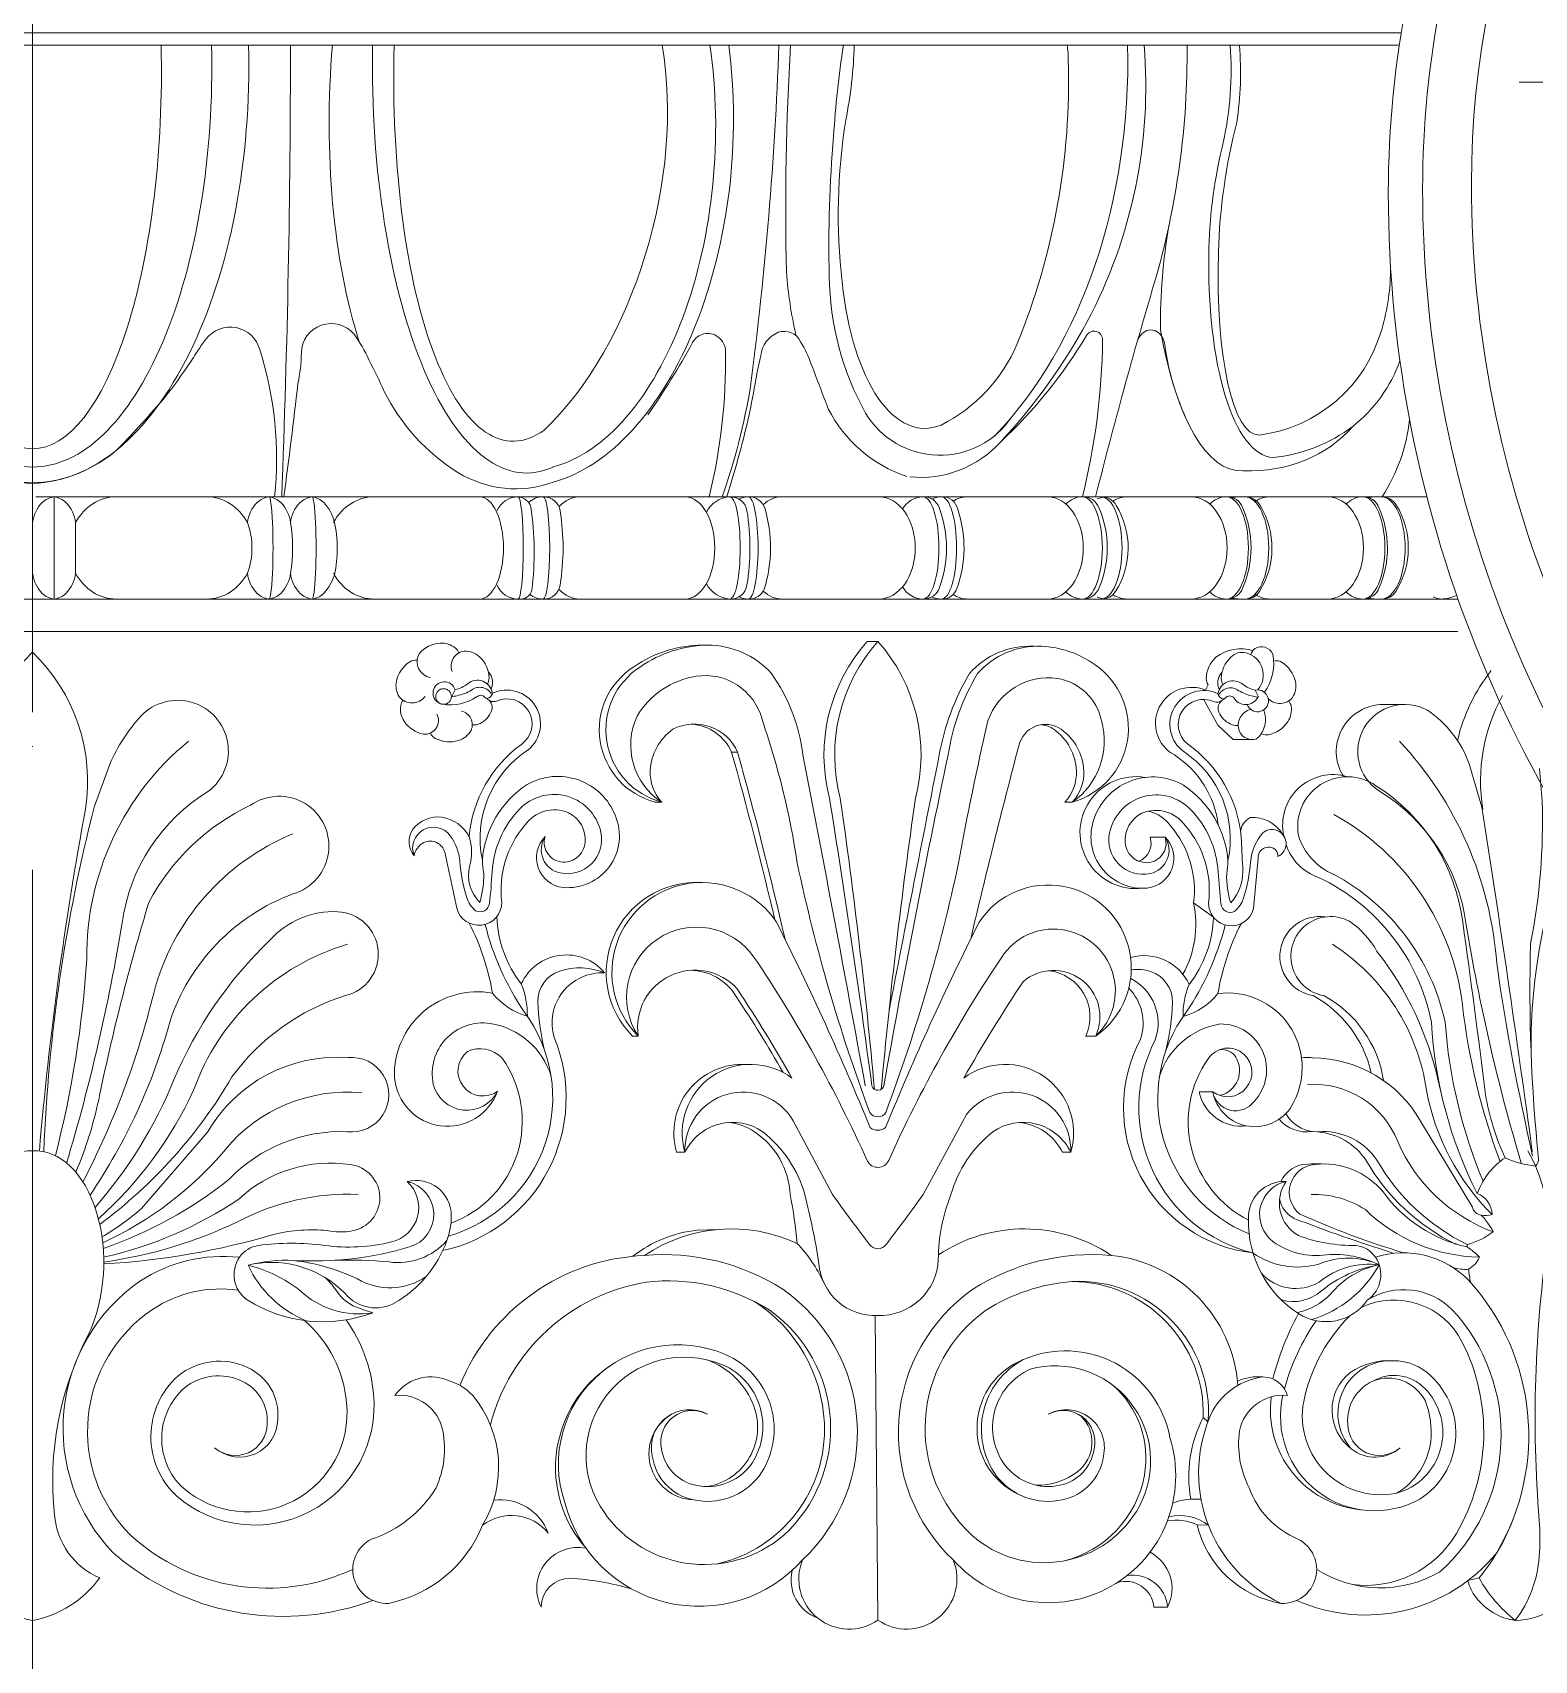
# Model space of a CAD drawing. Header units: millimetres. Extents: x 542654 to 551203, y 315718 to 321804.
# Drawn here: x 543267.3 to 543450.3, y 321031.8 to 321230.3 of the extents above; entities that cross this region are included whole.
import ezdxf

# ---------------------------------------------------------------- set-up
doc = ezdxf.new("R2010")
doc.units = ezdxf.units.MM
doc.linetypes.add('ACAD_ISO04W100', pattern=[30, 24, -3, 0, -3])
doc.layers.add('cad-block.com', color=250, linetype='Continuous')

msp = doc.modelspace()

# ---------------------------------------------------------------- linework, layer by layer
at = {"layer": 'cad-block.com', "color": 18, "lineweight": 15, "true_color": 0x000000}
for p, q in [((543100.7, 321228.71), (543267.27, 321228.71)), ((543433.84, 321228.71), (543267.27, 321228.71)), ((543436.43, 321097.57), (543442.75, 321087.1))]:
    msp.add_line(p, q, dxfattribs=at)
at = {"layer": 'cad-block.com', "color": 18, "linetype": 'ACAD_ISO04W100', "lineweight": 15, "ltscale": 5, "true_color": 0x000000}
for points in [[(543267.27, 320407.79), (543267.27, 321563.42)], [(543554, 321224.21), (543448.45, 321224.21)]]:
    msp.add_lwpolyline(points, dxfattribs=at)
at = {"layer": 'cad-block.com', "color": 18, "lineweight": 15, "true_color": 0x000000}
for points in [[(543546.74, 321440.01, -0.429574), (543756.5, 321237.71, -0.414214), (543581, 321062.21, -0.414214), (543432.5, 321210.71, -0.414214), (543554, 321332.21, -0.414214), (543655.25, 321230.96, -0.414214), (543567.5, 321143.21, -0.414214), (543493.25, 321217.46, -0.414214), (543554, 321278.21, -0.414214), (543604.63, 321227.58, -0.414214), (543560.75, 321183.71, -0.438402), (543523.63, 321224.21)], [(543555.82, 321432.77, -0.416147), (543749.53, 321237.24, -0.414214), (543580.07, 321067.79, -0.414214), (543436.68, 321211.17, -0.414214), (543554, 321328.49, -0.414214), (543651.76, 321230.73, -0.414214), (543567.04, 321146, -0.414214), (543495.34, 321217.69, -0.414214), (543554, 321276.35, -0.414214), (543602.88, 321227.47, -0.417631), (543560.51, 321185.29, -30.968964), (543560.51, 321185.29)], [(543554, 321422.2, -0.414214), (543739.62, 321236.58, -0.414214), (543578.75, 321075.72, -0.414214), (543442.63, 321211.84, -0.414214), (543554, 321323.2, -0.414214), (543646.81, 321230.4, -0.414214), (543566.37, 321149.96, -0.414214), (543498.32, 321218.02, -0.414214), (543554, 321273.71, -0.414214), (543600.4, 321227.3, -0.414214), (543560.19, 321187.09, -0.284609), (543529.72, 321205.96, -0.284609)], [(543297.63, 321173.67, 0.009714), (543298.7, 321228.71, -30.22856)], [(543351.31, 321173.67, 0.045147), (543354.77, 321187.17, 0.023792), (543358.23, 321228.71, 1.721189)], [(543359.65, 321228.71, 0.020873), (543359.15, 321201.04, 0.035915), (543360.3, 321193.38, 0.06104), (543360.3, 321193.38, 1.955874)], [(543386.62, 321183.42, -0.551195), (543368.8, 321183.87, -0.125628), (543364.37, 321200.58, -0.027203), (543364.89, 321217.6, -0.021581), (543366.09, 321228.71, -9.245556)], [(543365.95, 321199.86, -0.069677), (543366.38, 321219.58, 0.04102), (543367.42, 321228.71, 3.217229)], [(543378.01, 321182.42, 0.177668), (543387.27, 321192.31, 0.104428), (543393.5, 321226.9, 0.036968), (543393.36, 321228.71)], [(543385.26, 321180.38, 0.062557), (543395.77, 321194.95, 0.143746), (543402.74, 321228.71, 24.362653)], [(543396.82, 321173.67, -0.010361), (543403.98, 321199.71, 0.074395), (543407.97, 321228.71, 3.423344)], [(543410.63, 321204.03, -0.053274), (543412.38, 321216.85, 0.071657), (543413.24, 321228.71, 4.944081)], [(543411.79, 321203.5, -0.054318), (543414.02, 321219.29, 0.060592), (543414.35, 321228.71, 5.886435)], [(543404.72, 321194.04, -0.042698), (543405.76, 321206.72, -1.16381)], [(543431.69, 321194.07, 0.074357), (543432.77, 321201.68, 0.010898)], [(543237.78, 321173.67, -0.10384), (543239.59, 321191.61, -0.624831), (543246.14, 321192.89, -0.019), (543247.09, 321191.54, 0.004583), (543248.18, 321189.88, 0.018062), (543251.06, 321185.9, 0.012927), (543256.87, 321179.5, 0.17039), (543267.27, 321175.3, 6.256692)], [(543296.76, 321173.67, 0.10384), (543294.95, 321191.61, 0.624831), (543288.4, 321192.89, 0.019), (543287.45, 321191.54, -0.004583), (543286.36, 321189.88, -0.018062), (543283.48, 321185.9, -0.012927), (543277.67, 321179.5, -0.17039), (543267.27, 321175.3, -6.256692)], [(543319.11, 321176.63, -0.138056), (543310.13, 321186.52, 0.017495), (543308.26, 321190.37, 0.05202), (543306.46, 321193.49, 0.694192), (543300.03, 321191.21, -0.047335), (543299.61, 321187.46, -0.005702), (543297.89, 321173.67, 3.795045)], [(543349.73, 321173.67, 0.06321), (543351.73, 321191.35, 0.235828), (543350.79, 321193.17, 0.45328), (543347.71, 321192.48, -0.027276), (543342.25, 321183.65, 1.667342)], [(543373.81, 321176.15, -0.194829), (543364.24, 321184.4, -0.001541), (543362.18, 321189.82, 0.052446), (543360.88, 321192.57, 0.378842), (543358.14, 321193.72, 0.276804), (543356.02, 321190.87, 0.01885), (543355.42, 321187.98, -0.02496), (543353.47, 321179.09, -0.008184), (543351.9, 321173.67, -11.806369)], [(543395.23, 321173.67, 0.056724), (543397.68, 321192.8, 0.76806), (543395.72, 321193.35, -0.071469), (543385.26, 321180.38, -0.317212)], [(543408.38, 321182.1, -0.08008), (543405.29, 321191.95, 0.219739), (543404.46, 321193.69, 0.359821), (543402.65, 321193.69, 0.090462), (543402, 321192.91, -0.58033)], [(543416.77, 321181.2, 0.301721), (543431.69, 321194.07, 7.022869)], [(543428.2, 321182.28, 0.140252), (543433.92, 321190.25, 0.027671)], [(543431.74, 321173.67, 0.117913), (543435.09, 321183.08, 0.01593)], [(543374.19, 321176.1, 0.239423), (543385.26, 321180.38)], [(543418.46, 321178.45, 0.136892), (543428.2, 321182.28, -2.657757)], [(543267.27, 321170.52, -0.168462), (543268.45, 321172.98, -0.15697), (543269.89, 321173.67, -2.145029)], [(543272.52, 321170.52, 0.168462), (543271.34, 321172.98, 0.15697), (543269.89, 321173.67, 2.145029)], [(543293.45, 321170.52, -0.168462), (543294.64, 321172.98, -0.15697), (543296.08, 321173.67, -2.145029)], [(543298.7, 321170.52, 0.168462), (543297.52, 321172.98, 0.15697), (543296.08, 321173.67, 2.145029)], [(543298.7, 321170.52, -0.168462), (543299.89, 321172.98, -0.15697), (543301.33, 321173.67, -2.145029)], [(543304.04, 321170.68, 0.115671), (543302.77, 321172.98, 0.15697), (543301.33, 321173.67, 2.145029)], [(543326.43, 321173.67, 0.297991), (543323.85, 321171.95, 1.230716)], [(543326.49, 321173.67, -0.284197), (543328.01, 321172.44, -1.230716)], [(543329.49, 321173.67, 0.198464), (543327.73, 321172.96, 1.230716)], [(543328.12, 321162.3, 0.065993), (543328.01, 321172.44, 6.055652)], [(543329.55, 321173.67, -0.375323), (543331.57, 321171.95, -1.230716)], [(543352.26, 321173.67, 0.263907), (543349.39, 321171.78, 1.230716)], [(543352.32, 321173.67, -0.375323), (543354.34, 321171.95, -1.230716)], [(543354.51, 321173.67, 0.106817), (543353.35, 321173.41, 1.230716)], [(543354.57, 321173.67, -0.320957), (543356.5, 321172.33, -1.230716)], [(543375.79, 321173.67, 0.276498), (543373.31, 321172.15, 0.276498)], [(543375.85, 321173.67, -0.315411), (543377.76, 321172.37, -1.230716)], [(543378.04, 321173.67, 0.106817), (543376.87, 321173.41, 1.230716)], [(543378.1, 321173.67, -0.361653), (543380.02, 321172.16, -1.230716)], [(543395.24, 321173.67, 0.204052), (543393.21, 321172.78, 0.204052)], [(543395.3, 321173.67, -0.315411), (543397.21, 321172.37, -1.230716)], [(543398.17, 321173.67, 0.106817), (543397, 321173.41, 1.230716)], [(543397.55, 321173.67, -0.278993), (543399.35, 321172.61, -1.230716)], [(543399.26, 321162.11, 0.283645), (543399.35, 321172.61, 6.055652)], [(543412.77, 321173.67, 0.204052), (543410.74, 321172.78, 1.230716)], [(543412.83, 321173.67, -0.315411), (543414.74, 321172.37, -1.230716)], [(543415.08, 321173.67, -0.278993), (543416.88, 321172.61, -1.230716)], [(543416.79, 321162.11, 0.283645), (543416.88, 321172.61, 6.055652)], [(543429.39, 321173.67, 0.204052), (543427.36, 321172.78, 1.230716)], [(543429.45, 321173.67, -0.315411), (543431.36, 321172.37, -1.230716)], [(543431.7, 321173.67, -0.278993), (543433.5, 321172.61, -1.230716)], [(543433.4, 321162.11, 0.283645), (543433.5, 321172.61, 6.055652)], [(543293.45, 321164.36, 0.182365), (543293.45, 321170.52, -161.359353)], [(543298.7, 321164.36, 0.085471), (543298.7, 321170.52, 137.299015)], [(543304.06, 321164.16, 0.107724), (543304.04, 321170.68, 8.27984)], [(543331.57, 321162.93, 0.077979), (543331.57, 321171.95, 6.055652)], [(543354.34, 321162.93, 0.077979), (543354.34, 321171.95, 6.055652)], [(543356.45, 321162.42, 0.147923), (543356.5, 321172.33, 6.055652)], [(543377.8, 321162.61, 0.178725), (543377.76, 321172.37, 6.055652)], [(543379.91, 321162.48, 0.170581), (543380.02, 321172.16, 6.055652)], [(543397.25, 321162.61, 0.209639), (543397.21, 321172.37, 6.055652)], [(543414.77, 321162.61, 0.209639), (543414.74, 321172.37, 6.055652)], [(543431.39, 321162.61, 0.209639), (543431.36, 321172.37, 6.055652)], [(543267.27, 321164.36, 0.168462), (543268.45, 321161.9, 0.15697), (543269.89, 321161.21, 2.145029)], [(543272.52, 321164.36, -0.168462), (543271.34, 321161.9, -0.15697), (543269.89, 321161.21, -2.145029)], [(543293.45, 321164.36, 0.168462), (543294.64, 321161.9, 0.15697), (543296.08, 321161.21, 2.145029)], [(543298.7, 321164.36, -0.168462), (543297.52, 321161.9, -0.15697), (543296.08, 321161.21, -2.145029)], [(543298.7, 321164.36, 0.168462), (543299.89, 321161.9, 0.15697), (543301.33, 321161.21, 2.145029)], [(543304.06, 321164.16, -0.102726), (543302.77, 321161.9, -0.15697), (543301.33, 321161.21, -2.145029)], [(543326.43, 321161.21, -0.297991), (543323.85, 321162.93, -1.230716)], [(543329.55, 321161.21, 0.375323), (543331.57, 321162.93, 1.230716)], [(543352.26, 321161.21, -0.263907), (543349.39, 321163.1, -1.230716)], [(543352.32, 321161.21, 0.375323), (543354.34, 321162.93, 1.230716)], [(543375.79, 321161.21, -0.276498), (543373.31, 321162.73, -0.276498)], [(543375.85, 321161.21, 0.329104), (543377.8, 321162.61, 1.230716)], [(543395.3, 321161.21, 0.329104), (543397.25, 321162.61, 1.230716)], [(543412.83, 321161.21, 0.329104), (543414.77, 321162.61, 1.230716)], [(543429.45, 321161.21, 0.329104), (543431.39, 321162.61, 1.230716)], [(543326.49, 321161.21, 0.404183), (543328.12, 321162.3, 1.230716)], [(543329.49, 321161.21, -0.175857), (543327.89, 321161.78, -1.230716)], [(543354.51, 321161.21, -0.106879), (543353.35, 321161.47, -1.230716)], [(543354.57, 321161.21, 0.301916), (543356.45, 321162.42, 1.230716)], [(543378.04, 321161.21, -0.106879), (543376.87, 321161.47, -1.230716)], [(543378.1, 321161.21, 0.336209), (543379.91, 321162.48, 1.230716)], [(543395.24, 321161.21, -0.204052), (543393.21, 321162.1, -0.204052)], [(543398.17, 321161.21, -0.106879), (543397, 321161.47, -1.230716)], [(543397.55, 321161.21, 0.255078), (543399.26, 321162.11, 1.230716)], [(543412.77, 321161.21, -0.204052), (543410.74, 321162.1, -1.230716)], [(543415.08, 321161.21, 0.255078), (543416.79, 321162.11, 1.230716)], [(543429.39, 321161.21, -0.204052), (543427.36, 321162.1, -1.230716)], [(543431.7, 321161.21, 0.255078), (543433.4, 321162.11, 1.230716)], [(543439.12, 321161.21, -0.106879), (543437.95, 321161.47, -1.230716)], [(543267.27, 321154.72, 0.244921), (543260.82, 321135.6, 16.262334)], [(543267.27, 321154.72, -0.244921), (543273.72, 321135.6, -16.262334)], [(543319.23, 321154.64, 0.126119), (543318.8, 321155.24, 0.194733), (543316.93, 321155.84, 0.199595), (543314.39, 321154.55, 0.52072), (543315.77, 321151.65)], [(543318.39, 321152.36, -0.480937), (543319.89, 321154.86, -0.194733), (543321.73, 321154.17, -0.199595), (543322.92, 321151.59, -0.113443), (543322.7, 321150.85, -785794.277615)], [(543368.75, 321101.89, 0.002861), (543361.15, 321142.22, 0.125396), (543357.33, 321152.13, 0.211194), (543349.55, 321155.59, 0.160889), (543340.55, 321152.96, 0.653703), (543343.14, 321136.45, 1.090581)], [(543349.55, 321155.59, 0.147826), (543341.36, 321152.96, 0.653703), (543343.95, 321136.45)], [(543368.99, 321156.05, 0.251368), (543364.4, 321136.93, 16.262334)], [(543370.29, 321156.05, 0.251368), (543365.71, 321136.93, 16.262334)], [(543370.29, 321156.05, -0.251368), (543374.87, 321136.93, -16.262334)], [(543371.03, 321101.94, -0.008061), (543378.85, 321142.22, -0.096888), (543382.45, 321152.13, -0.22737), (543390.23, 321155.45, -0.147236), (543396.78, 321153.17, -0.635007), (543393.99, 321136.45)], [(543371.65, 321111.02, -0.001524), (543377.78, 321142.22, -0.09068), (543381.45, 321152.13, -0.22737), (543389.23, 321155.45, -0.006582), (543389.44, 321155.45, -0.006582)], [(543416.01, 321154.92, 0.085964), (543416.01, 321154.92, 0.2416), (543411.49, 321154.11, 0.199595), (543410.3, 321151.52, 0.115632), (543410.53, 321150.77, 785794.277615)], [(543416.6, 321150.13, 0.549679), (543415.16, 321154.65, 0.27418), (543413.32, 321154.11, 0.199595), (543412.13, 321151.52, 0.113338), (543412.35, 321150.78, 785794.277615)], [(543415.74, 321154.43, -0.123858), (543416.25, 321155.18, -0.542119), (543416.25, 321155.18, -0.461689), (543418.41, 321154.48, -0.216729), (543417.39, 321149.84)], [(543315.11, 321149.33, -0.482118), (543311.95, 321149.28, -0.194733), (543311.62, 321151.21, -0.199595), (543313.24, 321153.55, -0.170966), (543314.14, 321153.75, -785794.277615)], [(543417.86, 321149.07, 0.442894), (543420.84, 321149.21, 0.194733), (543421.18, 321151.15, 0.199595), (543419.55, 321153.48, 0.170967), (543418.65, 321153.69, 785794.277615)], [(543320.3, 321150.89, -0.107457), (543318.76, 321150.16, -1442348.621307)], [(543323.31, 321149.74, 0.579771), (543320.3, 321150.89)], [(543323.15, 321150.25, 0.317644), (543322.82, 321152.31, -3.778674)], [(543369.31, 321098.64, -0.037426), (543360.47, 321129.02, 0.045903), (543356.17, 321146.56, 0.385093), (543348.15, 321151.79, 0.225675), (543340.95, 321146.94, 0.221531), (543340.95, 321146.94, 0.373271), (543343.95, 321136.45, 12.968002)], [(543371.26, 321098.64, 0.037426), (543380.11, 321129.02, -0.011338), (543383.71, 321146.38, -0.356793), (543392.18, 321151.54, -0.309104), (543397.56, 321146.36, -0.221531), (543397.56, 321146.36, -0.31621), (543393.99, 321136.45, -12.968002)], [(543411.9, 321150.19, -0.317644), (543412.23, 321152.25, 3.778674)], [(543411.74, 321149.68, -0.579771), (543414.75, 321150.82)], [(543414.75, 321150.82, 0.107457), (543416.28, 321150.1, 1442348.621307)], [(543445.04, 321152.5, 0.109678), (543440.93, 321143.97)], [(543271.42, 321092.46, 0.031982), (543278.18, 321121.74, -0.226137), (543288.71, 321137.78), (543288.71, 321137.78, 1.081089), (543280.48, 321146.95, 0.081991), (543276.69, 321141.1), (543274.78, 321135.85, 0.052596), (543268.64, 321093.84)], [(543312.43, 321148.86, 0.117216), (543312.15, 321148.24, 0.194733), (543312.55, 321146.31, 0.199595), (543314.92, 321144.74, 0.60584), (543316.52, 321147.19)], [(543321.87, 321149.48, 0.067529), (543321.39, 321149.27, -0.185407), (543317.26, 321148.38)], [(543318.31, 321149.42, 0.414698), (543318.45, 321149.32, 0.054351), (543319.97, 321149.71, 0.055485), (543320.76, 321150.11, -0.474328), (543323.24, 321149.54, 0.582288)], [(543320.48, 321132.26, -0.143987), (543320.48, 321132.26, -0.216564), (543326.84, 321143.49, 0.913446), (543323.81, 321148.77, 1.026003)], [(543322.09, 321129.37, 0.089113), (543322.09, 321129.37, -0.311507), (543327.67, 321142.82, 0.883255), (543323.3, 321149.72)], [(543323.31, 321149.74, -0.344967), (543322.62, 321149.1, -0.267114), (543322.42, 321149.19, 0.231265), (543321.87, 321149.48, 3.53928)], [(543322.66, 321149.1, 0.340069), (543323.81, 321148.77, -4.110013)], [(543323.07, 321147.32, 0.369222), (543322.9, 321148.87, 61.692363)], [(543411.78, 321133.66, -0.089113), (543411.78, 321133.66, 0.219839), (543406.45, 321142.2, -0.97396), (543410.36, 321150.04)], [(543412.96, 321129.3, -0.089113), (543412.96, 321129.3, 0.30739), (543407.58, 321142.61, -0.910784), (543411.75, 321149.66)], [(543414.57, 321132.19, 0.21965), (543408.04, 321143.55, -0.883254), (543411.24, 321148.71)], [(543412.21, 321148.85, -0.269828), (543411.24, 321148.71, 4.110013)], [(543411.74, 321149.68, 0.344967), (543412.43, 321149.04, 0.267114), (543412.62, 321149.13, -0.231265), (543413.18, 321149.41, -3.53928)], [(543411.96, 321147.19, -0.469291), (543412.54, 321149.05, -61.692363)], [(543416.69, 321149.28, -0.414698), (543416.6, 321149.25, -0.054351), (543415.08, 321149.64, -0.055485), (543414.28, 321150.04, 0.474328), (543411.8, 321149.48, -0.582288)], [(543413.18, 321149.41, -0.067529), (543413.66, 321149.21, 0.608971), (543416.6, 321149.25)], [(543420.37, 321148.79, -0.117216), (543420.65, 321148.17, -0.194733), (543420.25, 321146.25, -0.199595), (543417.88, 321144.67, -0.126168), (543417.09, 321144.78)], [(543446.42, 321149.45, 0.165342), (543444, 321135.6)], [(543319.54, 321147.55, -0.47631), (543320.71, 321145.2, -0.194733), (543319.18, 321143.96, -0.199595), (543316.35, 321144.23, -0.163939), (543315.75, 321144.87, -785794.277615)], [(543320.86, 321145.88, 0.128913), (543321.57, 321145.94, 0.202072), (543323.07, 321147.32, -0.175307), (543323.07, 321147.32, 0.04474)], [(543414.22, 321145.81, -0.124072), (543413.47, 321145.88, -0.174366), (543411.96, 321147.19, -0.04474), (543411.96, 321147.19, -0.04474)], [(543415.73, 321147.76, 0.449595), (543414.34, 321145.13, 0.38723), (543416.45, 321144.16, 0.886133), (543416.45, 321144.16, 0.313382), (543417.31, 321147.7, 785794.277615)], [(543427.06, 321139.53, -0.59225), (543431.9, 321148.36, -0.59225)], [(543448.71, 321092.46, -0.031982), (543441.96, 321121.74, 0.226137), (543431.43, 321137.78), (543431.43, 321137.78, -0.968726), (543437.28, 321147.65, -0.161307), (543442.34, 321141.13), (543443.91, 321135.85, -0.004584), (543450.05, 321093.84)], [(543358.98, 321119.77, 0.010385), (543353.2, 321142.56, 0.430827), (543345.31, 321145.33, 0.230921), (543342.55, 321140.29, 0.200704), (543343.95, 321136.45)], [(543357.75, 321122.11, 0.009548), (543352.46, 321142.56, 0.278794), (543347.58, 321145.96, 0.296161)], [(543381.6, 321119.77, -0.006566), (543387.46, 321143.31, -0.532715), (543392.62, 321145.33, -0.230921), (543395.39, 321140.29, -0.200704), (543393.99, 321136.45)], [(543390.27, 321145.89, -0.118186), (543391.73, 321145.33, -0.230921), (543394.49, 321140.29, -0.200704), (543393.09, 321136.45)], [(543270.05, 321093.36, 0.046356), (543273.89, 321117.37, -0.227733), (543286.26, 321143.87)], [(543450.09, 321093.36, -0.021067), (543445.71, 321116.83, 0.170848), (543433.88, 321143.87)], [(543327.53, 321138.59, -0.459898), (543338.3, 321134.78, -0.565124), (543331.94, 321126.05, -0.629067), (543329.75, 321132.26, -2.351432)], [(543402.85, 321139.47, 1.152336), (543402.56, 321125.96, 0.317197)], [(543407.52, 321138.52, 0.459898), (543396.75, 321134.72, 0.041388), (543396.43, 321133.73, 0.041388)], [(543419.77, 321132.33, -0.573683), (543427.52, 321139.55, -2.594727)], [(543450.82, 321092.92, -0.032939), (543449.84, 321119.2, 0.056907), (543451.25, 321136.56, -0.007846), (543450.94, 321140.54, 0.009538)], [(543274.27, 321088.57, 0.083398), (543283.98, 321109.62, -0.228701), (543299, 321125.27), (543299, 321125.27, 1.179319), (543293.85, 321136.08), (543293.85, 321136.08, 0.162272), (543281.44, 321124.23, 0.023607), (543275.33, 321100.16), (543275.33, 321100.16, -0.046437), (543272.54, 321091.34)], [(543329.75, 321132.26, 0.529558), (543331.57, 321127.82, 0.542328), (543336.53, 321132.78, 0.296741), (543332.04, 321137.27, 0.256079), (543326.68, 321135.66, 0.181484), (543323.28, 321127.98, -0.011463), (543322.96, 321124.12, -0.529397), (543321.27, 321123.21, -0.287354), (543321.27, 321123.21, 0.172993)], [(543322.09, 321129.37, -0.231049), (543327.53, 321138.59)], [(543369.56, 321101.89, 0.006584), (543364.4, 321136.93), (543364.4, 321136.93)], [(543369.88, 321101.45, 0.012721), (543365.71, 321136.93), (543365.71, 321136.93)], [(543370.7, 321101.46, -0.012697), (543374.87, 321136.93), (543374.87, 321136.93)], [(543405.29, 321132.2, -0.529558), (543403.48, 321127.76, -0.542328), (543398.52, 321132.72, -0.296741), (543403.01, 321137.21, -0.256079), (543408.37, 321135.59, -0.181484), (543411.77, 321127.92, 0.011463), (543412.09, 321124.06, 0.529397), (543413.78, 321123.15, 0.287354), (543413.78, 321123.15, -0.172993)], [(543412.96, 321129.3, 0.231049), (543407.52, 321138.52)], [(543268.1, 321093.92, -0.024767), (543273.72, 321135.6), (543273.72, 321135.6)], [(543324.46, 321124.23, -0.21172), (543327.26, 321133.63, -0.354921), (543332.58, 321135.16, -0.3067), (543334.63, 321131.58, -0.370824), (543332.19, 321129.15, -0.534157), (543329.75, 321132.26, -8.530922)], [(543410.59, 321124.17, 0.21172), (543407.79, 321133.56, 0.354921), (543402.47, 321135.1, 0.3067), (543400.42, 321131.52, 0.370824), (543402.85, 321129.08, 0.534157), (543405.29, 321132.2, 8.530922)], [(543408.77, 321124.17, 0.21172), (543405.96, 321133.56, 0.190567), (543403.27, 321135.35, 0.190567)], [(543446.12, 321092.67, -0.060187), (543441.53, 321111.74, 0.241847), (543425.84, 321134.96, 1.902929)], [(543313.78, 321129.9, -0.323792), (543313.61, 321133.17, -0.251609), (543317.13, 321134.63, -0.231265), (543320.48, 321132.26, -0.231265)], [(543313.78, 321129.9, -0.883493), (543318.18, 321132.36, -0.139299), (543319.33, 321129.24, 0.056208), (543320.19, 321124.83, 0.144052), (543321.27, 321123.21, 0.231379)], [(543396.43, 321133.73, 0.511766), (543403.11, 321125.98, 0.629067), (543405.29, 321132.2)], [(543419.02, 321129.84, 1.365028), (543416.87, 321132.29, 0.139299), (543415.72, 321129.18, -0.056208), (543414.86, 321124.76, -0.144052), (543413.78, 321123.15, -0.231379)], [(543419.62, 321132.53, 0.243152), (543419.62, 321132.53, 0.293221), (543415.67, 321134.57, 0.276192), (543414.5, 321132.81, 0.231265)], [(543449.9, 321106.05, -0.102031), (543455.2, 321133.3, 7259.273525)], [(543273.4, 321090.16, 0.060422), (543282.03, 321113.17, -0.236111), (543299, 321132.58)], [(543324.46, 321124.23, -0.882372), (543318.97, 321123.54, 0), (543317.5, 321130.34, 0.472515), (543314.97, 321131.52, 0.259594), (543313.78, 321129.9, -1.136714)], [(543320.48, 321132.26, -0.152637), (543320.53, 321128.63, 0.259178), (543321.76, 321124.24, 0.085267), (543322.25, 321127.77, -0.014662), (543322.09, 321129.37, -0.034849)], [(543402.1, 321129.25, 0.393732), (543403.47, 321132.2)], [(543410.59, 321124.17, 0.882595), (543416.08, 321123.48, 0), (543416.63, 321129.61, -0.486696), (543418.1, 321130.96, -0.415656), (543419.02, 321129.84, 1.136714)], [(543414.57, 321132.19, 0.000261), (543414.75, 321128.57, -0.207649), (543413.29, 321124.17, -0.085267), (543412.8, 321127.71, 0.014662), (543412.96, 321129.3, 0.034849)], [(543443.32, 321088.76, -0.104453), (543437.76, 321109.62, 0.237807), (543424.01, 321127.27), (543424.01, 321127.27, -0.237232), (543420.04, 321131.29, -0.931198)], [(543425.84, 321127.65, -0.220525), (543421.55, 321132.39, -23.912184)], [(543348.5, 321126.66, 0.679118), (543340.39, 321107.95)], [(543369.35, 321096.78, 0.019751), (543357.94, 321121.83, 1.099773), (543341.08, 321107.95, -0.741935), (543353.16, 321113.69, -0.016088), (543359.82, 321102.82, -0.020544)], [(543371.23, 321096.78, -0.019751), (543382.63, 321121.83, -1.208785), (543396.85, 321107.95, 0.803831), (543387.99, 321114.57, 0.017409), (543380.76, 321102.82, 0.020544)], [(543275.46, 321084.99, 0.101177), (543291.57, 321102.96, -0.162208), (543305.4, 321112.87, 0.871249), (543304.46, 321123.1, 0.223036), (543296.22, 321119.66, 0.102176), (543284.5, 321102.61, -0.082867), (543274.88, 321087.06, -0.082867)], [(543408.77, 321124.17, -0.181124), (543407.46, 321115.47, 2.102585)], [(543317.95, 321083.56, 0.027462), (543317.95, 321083.56), (543317.95, 321083.56, 0.52478), (543327.18, 321110.91, -0.088107), (543322.43, 321121.55, -0.088107)], [(543323.31, 321113.18, 0.076166), (543320.49, 321121.71, -3.182596)], [(543323.85, 321122.5, 0.157589), (543326.83, 321114.3, -2.102585)], [(543341.08, 321107.95, -0.988088), (543355.19, 321117.57, -0.042269), (543369.02, 321092.7, -2.309691)], [(543396.85, 321107.95, 1.127375), (543385.39, 321117.57, 0.042338), (543371.61, 321092.79, 2.309691)], [(543415.53, 321083.84, -0.027462), (543415.53, 321083.84), (543415.53, 321083.84, -0.490067), (543407.86, 321110.85, 0.088107), (543412.62, 321121.49, 0.088107)], [(543411.19, 321122.44, -0.157589), (543408.22, 321114.23, 2.102585)], [(543411.73, 321113.12, -0.076166), (543414.55, 321121.64, 3.182596)], [(543430.41, 321103.48, -0.031281), (543430.41, 321103.48, 0.214902), (543423.33, 321112.87, -0.98469), (543424.81, 321122.47, -0.98469)], [(543431.92, 321102.54, -0.030448), (543431.92, 321102.54, 0.232542), (543424.66, 321112.87, -1.177597), (543427.78, 321121.93, -0.113361), (543431.12, 321118.27, -0.110473), (543438.63, 321102.33, 0.026367), (543438.88, 321101.27, 0.083078)], [(543275.29, 321085.68, 0.102321), (543286.9, 321101.34, -0.239967), (543305.65, 321119.13)], [(543445.15, 321086.19, -0.152944), (543437.15, 321101.34, 0.217674), (543425.69, 321119.13)], [(543326.83, 321114.3, -0.551915), (543336.99, 321115.65, 0.519017), (543330.85, 321107.76, 0.124652)], [(543408.22, 321114.23, 0.374431), (543401.1, 321117.5, 0.725274)], [(543329.63, 321106.36, -0.050263), (543328.86, 321112.11, -0.33383), (543331.52, 321115.87, -0.176466), (543336.99, 321115.65, -3.125388)], [(543347.42, 321115.96, -0.26208), (543353.01, 321112.78, -0.018609), (543358.73, 321103.51)], [(543395.64, 321107.95, 0.510616), (543391.09, 321115.91, 0.510616)], [(543401.1, 321114.94, -0.379436), (543404.09, 321107.49, -0.740798)], [(543405.38, 321106.19, 0.053131), (543406.19, 321112.05, 0.33383), (543403.53, 321115.8, 0.140493), (543401.18, 321115.99, 3.125388)], [(543323.31, 321113.18, 0.477466), (543311.37, 321102.88, 0.80327), (543323.95, 321101.23, 0.860486)], [(543323.31, 321113.18, 0.157797), (543327.57, 321110.38, 0.10138), (543326.83, 321114.3, 3.471521)], [(543400.87, 321113.78, 0.262784), (543400.87, 321113.78, -0.285755), (543402.29, 321107.55)], [(543411.73, 321113.12, -0.157797), (543407.48, 321110.32, -0.10138), (543408.22, 321114.23, -3.471521)], [(543411.73, 321113.12, -0.608552), (543420.95, 321099.85, -0.723694), (543411.1, 321101.16, -0.860486)], [(543330.47, 321103.02, 0.285709), (543323.04, 321109.49, 0.520869), (543316.11, 321102.09, 0.697703), (543323.95, 321101.23, 2.241637)], [(543404.58, 321102.95, -0.285721), (543412.01, 321109.42, -0.659885), (543416.15, 321099.98, -0.655759), (543411.1, 321101.16, -2.241637)], [(543317.25, 321081.79, 0.034039), (543317.25, 321081.79, 0.467079), (543330.85, 321107.76, 0.5535), (543330.85, 321107.76)], [(543416, 321081.51, -0.034039), (543416, 321081.51, -0.527783), (543402.29, 321107.55, -0.5535), (543402.29, 321107.55)], [(543416, 321081.51, -0.034039), (543416, 321081.51, -0.484352), (543404.09, 321107.49, -0.5535), (543404.09, 321107.49)], [(543275.88, 321082.04, 0.085809), (543291.24, 321090.51), (543291.24, 321090.51, -0.21298), (543305.6, 321096.29, 1.116279), (543305.69, 321105.32, 0.286149), (543288.58, 321096.23), (543280.55, 321086.92), (543280.55, 321086.92, -0.043626), (543275.73, 321083.46, -0.043242)], [(543318.25, 321085.13, 0.495186), (543324.5, 321105.24)], [(543324.5, 321105.24, 0.329781), (543320.27, 321106.05, 0.98543), (543323.95, 321101.23, 0.865354)], [(543415.46, 321085.52, -0.457181), (543410.55, 321105.18)], [(543410.55, 321105.18, -0.460984), (543414.89, 321105.72, -0.961962), (543411.1, 321101.16, -0.865354)], [(543411.95, 321106.3, -0.282373), (543413.91, 321105.38, -0.500674), (543412.06, 321100.72, -0.570817)], [(543421.93, 321105.29, -0.061702), (543423.05, 321105.32, -7.839688)], [(543354.29, 321104.48, 0.51992), (543345.76, 321093.78)], [(543359.82, 321102.82, 0.022122), (543359.82, 321102.82, 0.721603), (543346.78, 321093.78, -0.459297), (543356.27, 321096.28, -0.15792), (543361.38, 321088.62)], [(543380.76, 321102.82, -0.022122), (543380.76, 321102.82, -0.721603), (543393.8, 321093.78, 0.459297), (543384.31, 321096.28, 0.15792), (543379.2, 321088.62)], [(543275.82, 321082.75, 0.110412), (543290.77, 321094.11, -0.249563), (543307.4, 321101.01)], [(543346.78, 321093.78, -0.777519), (543359.97, 321097.63, 0), (543364.77, 321088.62, -0.345817)], [(543371.04, 321102, -0.825911), (543369.56, 321101.89, -3.805328)], [(543393.8, 321093.78, 0.724857), (543381.1, 321098.4, 0), (543375.8, 321088.62, 0.345817)], [(543415.23, 321096.99, -0.391452), (543409.45, 321101.16)], [(543445.29, 321084.08, -0.205055), (543433.64, 321095.1, 0.326908), (543422.66, 321102.04)], [(543352.09, 321097.4, -0.131704), (543355.24, 321096.28, -0.238793), (543359.6, 321088.62)], [(543371.26, 321098.64, -0.571735), (543369.31, 321098.64, -15.01189)], [(543392.78, 321093.78, 0.266072), (543387.47, 321097.4, 0.266072)], [(543423.21, 321096.3, -0.252702), (543419.18, 321097.8)], [(543371.23, 321096.78, -0.325349), (543369.35, 321096.78, 0.325349)], [(543446.73, 321093.09, 0.073091), (543450.44, 321092.09, 0.239093), (543450.81, 321093.04, -0.002105), (543450.81, 321093.04, -0.035728), (543450.81, 321093.04, 11.056755)], [(543447.98, 321036.72, 0.144462), (543450.89, 321044.47, 0.036311), (543450.89, 321048.94, -0.056388), (543451.99, 321083.48, 0.00893), (543451.99, 321083.48, 0.146695), (543449.49, 321093.94, 2.966604)], [(543275.94, 321080.17, 0.057439), (543296.78, 321083.8, -0.08294), (543303.19, 321084.23, 0.093637), (543306.24, 321084.2, 0.857179), (543306.02, 321092.27), (543306.02, 321092.27, 0.230063), (543292.4, 321088.07, -0.09234), (543275.93, 321080.98)], [(543371.61, 321092.79, -0.62323), (543369.02, 321092.7, 443.735523)], [(543434.35, 321081.53, -0.032244), (543421.7, 321086.25, 1.089111), (543421.7, 321086.25, 0.083746), (543421.7, 321086.25, -0.672013), (543423.53, 321092.3), (543423.53, 321092.3, -0.252837), (543431.88, 321088.94, 0.18475), (543442.11, 321082.25)], [(543311.35, 321075.39, 0.177666), (543317.77, 321083.02, 0.090133), (543318.3, 321086.12, 0.487937), (543312.94, 321090.21, -0.59869), (543311.03, 321082.85, -0.092978), (543302.86, 321082.42, 0.066539), (543294.81, 321082.42, 0.214438), (543292.49, 321080.98)], [(543312.94, 321090.21, -0.774918), (543313.22, 321082.24, -0.085548), (543299.06, 321080.59, 0.080023), (543293.54, 321080.01, 1.541494)], [(543421.55, 321074.13, -0.263178), (543415.46, 321085.64, -0.079631), (543415.46, 321085.64, -0.445392), (543420.04, 321090.21, 0.441876), (543421.54, 321083.63, 0.520374), (543421.54, 321083.63, 0.095058), (543428.59, 321082.42, -0.214438), (543430.92, 321080.98)], [(543420.04, 321090.21, 0.643361), (543418.48, 321082.88, 0.19463), (543424.98, 321081.29, -0.132358), (543431.38, 321080.06, -1.541494)], [(543275.94, 321080.4, 0.077611), (543292.39, 321085.37, -0.132784), (543306.96, 321088.64)], [(543359.6, 321088.62, -0.026908), (543360.44, 321082.67, 0.378377), (543360.44, 321082.67, 96.939635)], [(543361.38, 321088.62, -0.023162), (543363.11, 321080.24, 0.410922), (543370.29, 321073.89, 96.939635)], [(543364.77, 321088.62, 0.009847), (543369.29, 321082.55, -25.391163), (543369.29, 321082.55, -3.492006)], [(543379.2, 321088.62, 0.092008), (543377.65, 321080.73, -0.414524), (543370.29, 321073.89, -96.939635)], [(543375.8, 321088.62, -0.009847), (543371.29, 321082.55, 25.391163), (543371.29, 321082.55, 3.492006)], [(543443.62, 321081, -0.190271), (543429.7, 321086.79, 0.15094), (543423.1, 321088.64)], [(543443.32, 321088.76, -0.308688), (543445.15, 321086.19, -0.103957), (543443.83, 321086.12, -0.304922), (543442.75, 321087.1, 9.012653)], [(543442.11, 321082.55, 0.096266), (543445.29, 321084.08, 0.06567), (543443.83, 321086.12, -94.725032)], [(543348.26, 321084.29, 0.139977), (543340.44, 321081.11, -0.342859)], [(543360.44, 321082.67, 0.263495), (543341.84, 321081.2, 2.509184)], [(543377.66, 321081.27, -0.30421), (543398.74, 321081.2, -2.509184)], [(543317.77, 321083.02, -0.251095), (543310.71, 321080.41, 0.031069), (543304.09, 321080.62, 8.862265)], [(543319.35, 321065.37, -0.293402), (543341.84, 321081.2)], [(543341.84, 321081.2, -0.164462), (543358.72, 321077.08), (543358.72, 321077.08, -0.47449), (543361.1, 321044.09), (543361.1, 321044.09, -0.599783), (543332.12, 321051.11), (543332.12, 321051.11, -0.677191), (543352.71, 321068.64), (543352.71, 321068.64, -0.440256), (543355.83, 321054.32, -0.289389), (543347.81, 321051.42, -0.0695), (543347.81, 321051.42, -0.317906), (543342.8, 321056.74, -0.643474), (543349.52, 321061.85)], [(543363.67, 321077.95, 0.08269), (543360.44, 321082.67, 9.944068)], [(543371.29, 321082.55, -0.535306), (543369.29, 321082.55, -24.231377)], [(543398.74, 321081.2, 0.164462), (543381.86, 321077.08), (543381.86, 321077.08, 0.47449), (543379.48, 321044.09), (543379.48, 321044.09, 0.807857), (543405.89, 321059), (543405.89, 321059, 0.481169), (543388, 321068.51), (543388, 321068.51, 0.453805), (543384.75, 321054.32, 0.289389), (543392.77, 321051.42, 0.0695), (543392.77, 321051.42, 0.317906), (543397.78, 321056.74, 0.643474), (543391.06, 321061.85)], [(543414.16, 321065.37, 0.365046), (543398.74, 321081.2)], [(543416, 321081.51, 0.224245), (543424.05, 321080.15, -0.209823), (543431.38, 321080.06, -8.862265)], [(543442.52, 321077.91, 0.001901), (543442.38, 321078.07), (543442.38, 321078.07, 0.290022), (543430.92, 321080.98)], [(543442.27, 321079.52, 0.167135), (543443.62, 321081, 0.049106), (543442.11, 321082.25, -161947.003626)], [(543278.12, 321044.11, -0.010122), (543277.09, 321044.97), (543277.09, 321044.97, -0.461528), (543280.36, 321078.07), (543280.36, 321078.07, -0.17445), (543292.49, 321080.98, -0.17445)], [(543292.49, 321080.98, 0.413433), (543293.43, 321075.78, 0.14578)], [(543300.58, 321073.24, -0.183849), (543293.54, 321080.01, -5.231502)], [(543308.73, 321074.22, -0.234767), (543299.86, 321076.94, 0.104038), (543293.54, 321080.01, 57.748043)], [(543305.36, 321076.56, 0.247977), (543294.19, 321080.17, 6.599534)], [(543315.24, 321078.63, -0.29097), (543306.87, 321078.34, 0.083045), (543299.06, 321080.59, 0.011054)], [(543416.99, 321079.09, 0.358483), (543424.08, 321077.95, -0.206814), (543431.38, 321080.06, -0.011054)], [(543421.4, 321074.23, 0.147367), (543425.46, 321076.48, -0.173947), (543431.38, 321080.06, -57.748043)], [(543423.16, 321073.39, 0.196776), (543431.38, 321080.06, 5.231502)], [(543424.37, 321076.89, -0.134328), (543431.38, 321080.06, -6.599534)], [(543430.92, 321080.98, -0.413433), (543429.98, 321075.78, -0.14578)], [(543440.39, 321079.73, 0.090115), (543442.27, 321079.52, -1.182473)], [(543304.22, 321077.01, 0.077586), (543302.86, 321078.55, 2.079173)], [(543323.06, 321060.55, -0.296503), (543342.06, 321077.95)], [(543342, 321077.95, -0.172642), (543357.16, 321074.5), (543357.16, 321074.5, -0.474844), (543358.83, 321047.1), (543358.83, 321047.1, -0.460928), (543336.43, 321050.66), (543336.43, 321050.66, -0.75366), (543352.17, 321067.49), (543352.17, 321067.49, -0.440256), (543354.76, 321055.6, -0.289389), (543348.1, 321053.19, -0.0695), (543348.1, 321053.19, -0.317906), (543343.94, 321057.61, -0.643474), (543349.52, 321061.85)], [(543393.94, 321078.03, 0.121611), (543383.42, 321074.5), (543383.42, 321074.5, 0.474844), (543381.75, 321047.1), (543381.75, 321047.1, 0.482937), (543402.17, 321050.66), (543402.17, 321050.66, 0.658115), (543388.84, 321067.33), (543388.84, 321067.33, 0.479747), (543385.82, 321055.6, 0.289389), (543392.48, 321053.19, 0.0695), (543392.48, 321053.19, 0.317906), (543396.64, 321057.61, 0.643474), (543391.06, 321061.85)], [(543410.52, 321060.93, 0.454252), (543393.94, 321078.03)], [(543408.42, 321051.49, -0.164036), (543409.95, 321061.46, 0.420222), (543393.94, 321078.03, 0.595186)], [(543445.71, 321044.97, 0.010001), (543445.71, 321044.97), (543445.71, 321044.97, 0.328026), (543442.38, 321078.07, 0.094831)], [(543279.19, 321047.13), (543279.19, 321047.13, -0.471912), (543281.9, 321074.63), (543281.9, 321074.63, -0.183913), (543292.33, 321076.97, -0.181335)], [(543308.73, 321074.22, -0.234109), (543293.43, 321075.78, 2.094912)], [(543304.22, 321077.01, 0.134629), (543306.32, 321075.08, 0.027928), (543308.73, 321074.22, -2.615487)], [(543311.51, 321075.48, -0.366723), (543305.36, 321076.56, 1.295273)], [(543350.75, 321043.62, 0.362508), (543363.77, 321060.76, 0.241838), (543355.27, 321075.58, 1.236261)], [(543419.47, 321075.78, 0.253456), (543424.37, 321076.89, -1.295273)], [(543421.55, 321074.13, 0.40472), (543429.98, 321075.78, -2.094912)], [(543429.19, 321074.86, -0.407055), (543441.48, 321070.69, -0.255218), (543440.8, 321047.33, -0.301212), (543428.12, 321041.09, -16.404156)], [(543438.75, 321042.61), (543438.75, 321042.61, 0.420189), (543440.25, 321074.63), (543440.25, 321074.63, 0.343142), (543430.03, 321075.82, 0.181335)], [(543305.47, 321073.37, -0.13274), (543308.82, 321064.36), (543308.82, 321064.36, -0.677191), (543284.84, 321051.86), (543284.84, 321051.86, -0.440256), (543284.99, 321066.51, -0.289389), (543293.46, 321067.55, -0.0695), (543293.46, 321067.55, -0.317906), (543297.15, 321061.25, -0.643474), (543289.46, 321057.77)], [(543300.42, 321073.26, -0.194205), (543305.54, 321063.24), (543305.54, 321063.24, -0.677191), (543285.62, 321052.86), (543285.62, 321052.86, -0.440256), (543285.75, 321065.03, -0.289389), (543292.78, 321065.89, -0.0695), (543292.78, 321065.89, -0.317906), (543295.85, 321060.66, -0.643474), (543289.46, 321057.77)], [(543418.42, 321066.15, -0.059971), (543421.55, 321074.13)], [(543427.81, 321073.86, 0.138983), (543422.33, 321064.02), (543422.33, 321064.02, 0.551004), (543433.39, 321052.2), (543433.39, 321052.2, 0.579061), (543436.92, 321065.03, 0.342316), (543430.62, 321065.89, 0.0695), (543430.62, 321065.89, 0.317906), (543427.56, 321060.66, 0.643474), (543433.94, 321057.77)], [(543260.45, 321071.57, -0.149421), (543264.58, 321049.6, -0.281825), (543259.08, 321041.9, 0.190389), (543267.27, 321036.72, 0.191732)], [(543274.09, 321071.57, 0.149421), (543269.96, 321049.6, 0.281825), (543275.46, 321041.9, -0.190389), (543267.27, 321036.72, -0.191732)], [(543454.9, 321071.57, 0.141182), (543452.7, 321049.79, 0.094091), (543455.88, 321041.9, -0.288639), (543447.98, 321036.72, -0.191732)], [(543334.73, 321045.51, -0.454785), (543337.65, 321067.74, -2.89)], [(543349.52, 321053.03, 0.470325), (543355.17, 321062.83, 0.220174), (543349.47, 321068.48, 0.800455)], [(543388.34, 321051.71, -0.346155), (543382.41, 321060.88, -0.286216), (543388, 321068.51, -5.179218)], [(543433.12, 321068.37, 0.164207), (543427.86, 321066.95, 0.193951), (543427.86, 321066.95, 0.491216), (543427.99, 321057.64, -3.302206)], [(543317.28, 321059.82, 0.383051), (543311.43, 321064.15, -0.343723), (543317.73, 321066.04, -1.382577)], [(543317.73, 321066.04, -0.1391), (543320.91, 321064.13, -0.319898), (543322.1, 321048.31)], [(543392.82, 321043.95, 0.300883), (543402.77, 321054.42, 0.264033), (543398.91, 321065.4, 0.921472)], [(543417.21, 321066.39, 0.234735), (543411.12, 321062.32, 0.41637), (543419.43, 321038.8)], [(543417.21, 321066.39, 0.128468), (543414.12, 321065.89, -0.211314)], [(543414.36, 321059.82, -0.383051), (543420.21, 321064.15, 0.331879), (543417.21, 321066.39, 1.382577)], [(543430.62, 321065.89, -0.38662), (543436.98, 321063.51, -0.120204), (543437.67, 321058.49, -0.19087), (543434.52, 321052.91, -0.083931), (543433.39, 321052.2, -0.856133)], [(543429.15, 321050.21, -0.423714), (543418.23, 321063.98, -0.02608), (543418.23, 321063.98)], [(543347.81, 321051.42, -0.755382), (543345.21, 321061.89, -1.906533)], [(543394.99, 321061.68, -0.45798), (543394.67, 321054.89, -0.172411), (543389.6, 321053.19, -0.53691)], [(543310.63, 321038.8, -0.810121), (543308.57, 321046.63, 0.177319), (543316.45, 321052.87), (543316.45, 321052.87, 0.15188), (543317.28, 321059.82, 0.15188)], [(543419.43, 321038.8, 0.810121), (543421.49, 321046.63, -0.206533), (543415.53, 321052.87), (543415.53, 321052.87, -0.150831), (543414.36, 321059.82, -0.15188)], [(543322.1, 321048.31, -0.407005), (543330.12, 321047.36, 0.347113), (543323.46, 321051.39, 0.784881)], [(543406.22, 321051.02, -0.108681), (543409.67, 321051.49)], [(543410.57, 321048.31, 0.2239), (543405.75, 321049.36, 0.250594)], [(543448.03, 321049.96, -0.091188), (543443.56, 321041.9, 0.102051), (543447.98, 321036.72)], [(543322.1, 321048.31, -0.254188), (543310.63, 321038.8, 2.094912)], [(543410.57, 321048.31), (543409.19, 321048.38), (543409.19, 321048.38, 0.146348), (543405.57, 321048.86, 11.409491)], [(543419.43, 321038.8, -0.30125), (543409.19, 321048.38, -0.060586), (543409.19, 321048.38, 1.390723)], [(543279.19, 321047.13, 0.302349), (543306.29, 321042.94, 0.274088)], [(543340.24, 321040.58, 0.052855), (543332.79, 321041.87, 0.410571), (543329.25, 321038.35, -0.627937), (543334.73, 321045.51, -1.541012)], [(543278.12, 321044.11, 0.262875), (543308.73, 321039.16)], [(543361.1, 321044.09, -0.49946), (543361.1, 321044.09, 0.74554), (543370.29, 321036.76, 1.226798)], [(543379.48, 321044.09, 0.49946), (543379.48, 321044.09, -0.74554), (543370.29, 321036.76, -1.226798)], [(543400.64, 321042.17, 0.303679), (543400.64, 321042.17, -0.440676), (543405.6, 321038.35, 0.409765), (543403.46, 321045.04, 1.541012)], [(543445.71, 321044.97, -0.338874), (543421.34, 321039.16, -0.272634)], [(543362.96, 321037, -0.38225), (543359.85, 321042.82, 15.38373)], [(543399.45, 321041.33, -0.473103), (543403.94, 321038.35)], [(543438.75, 321042.61, -0.278118), (543423.77, 321042.94, -0.274088)], [(543447.98, 321036.72, -0.200238), (543443.19, 321039.53, -0.107815), (543442.2, 321041.57, -0.260177), (543442.2, 321041.57, 3.66496)]]:
    msp.add_lwpolyline(points, format="xyb", dxfattribs=at)
for points in [[(543100.46, 321230.24), (543434.08, 321230.24)], [(543267.27, 321147.43), (543267.27, 321177.74)], [(543267.27, 321147.43), (543267.27, 321177.74)], [(543267.27, 321173.67), (543267.27, 321161.21)], [(543267.27, 321173.67), (543267.27, 321161.21)], [(543427.9, 321173.67), (543267.68, 321173.67)], [(543269.89, 321161.21), (543269.89, 321173.67)], [(543288.48, 321173.67), (543277.49, 321173.67)], [(543321.76, 321173.67), (543308.92, 321173.67)], [(543345.29, 321173.67), (543333.96, 321173.67)], [(543369.74, 321173.67), (543358.61, 321173.67)], [(543388.87, 321173.67), (543378.87, 321173.67)], [(543406.32, 321173.67), (543398.37, 321173.67)], [(543421.37, 321173.67), (543413.42, 321173.67)], [(543425.11, 321173.67), (543417.16, 321173.67)], [(543437.19, 321173.67), (543421.85, 321173.67)], [(543267.27, 321170.52), (543267.27, 321164.36)], [(543267.27, 321170.52), (543267.27, 321164.36)], [(543272.52, 321170.52), (543272.52, 321164.36)], [(543093.55, 321161.21), (543267.27, 321161.21)], [(543440.99, 321161.21), (543267.27, 321161.21)], [(543288.48, 321161.21), (543277.49, 321161.21)], [(543321.76, 321161.21), (543308.92, 321161.21)], [(543345.29, 321161.21), (543333.96, 321161.21)], [(543369.74, 321161.21), (543358.61, 321161.21)], [(543388.87, 321161.21), (543378.87, 321161.21)], [(543406.32, 321161.21), (543398.37, 321161.21)], [(543421.37, 321161.21), (543413.42, 321161.21)], [(543425.11, 321161.21), (543417.16, 321161.21)], [(543440.99, 321161.21), (543436.84, 321161.21)], [(543093.55, 321157.25), (543267.27, 321157.25)], [(543440.99, 321157.25), (543267.27, 321157.25)], [(543370.29, 321156.05), (543368.99, 321156.05)], [(543410.53, 321150.77), (543410.24, 321150.09)], [(543318.76, 321150.16), (543318.36, 321149.34)], [(543415.93, 321144.08), (543413.58, 321144.08), (543411.71, 321145.83), (543409.96, 321148.99)], [(543416.28, 321150.1), (543416.69, 321149.28)], [(543434.51, 321148.36), (543431.9, 321148.36)], [(543353.2, 321142.56), (543352.46, 321142.56)], [(543343.95, 321136.45), (543343.14, 321136.45)], [(543393.99, 321136.45), (543393.09, 321136.45), (543393.09, 321136.45), (543393.09, 321136.45)], [(543405.29, 321132.2), (543403.47, 321132.2)], [(543411.19, 321122.44), (543408.77, 321124.17)], [(543340.39, 321107.95), (543341.08, 321107.95)], [(543396.85, 321107.95), (543395.64, 321107.95)], [(543411.1, 321101.16), (543409.46, 321101.16)], [(543345.76, 321093.78), (543346.78, 321093.78), (543346.78, 321093.78), (543346.78, 321093.78), (543346.78, 321093.78)], [(543393.8, 321093.78), (543392.78, 321093.78)], [(543348.26, 321084.29), (543350.95, 321084.38)], [(543370.29, 321036.76), (543369.98, 321073.86)], [(543410.52, 321060.93), (543409.95, 321061.46)], [(543443.56, 321041.9), (543442.2, 321041.57)], [(543405.6, 321038.35), (543403.94, 321038.35), (543403.94, 321038.35)]]:
    msp.add_lwpolyline(points, dxfattribs=at)
msp.add_circle((543317.36, 321149.33), 0.95, dxfattribs=at)
for centre, radius, start, end in [((543317.45, 321149.75), 1.37, 17.2698, 245.3225), ((543416.56, 321148.8), 1.33, 200.9827, 101.9629), ((543427.52, 321133.48), 6.07, 55.1091, 190.3523), ((543418.76, 321119), 22.98, 7.0197, 57.8677), ((543413.1, 321103.92), 26.94, 12.2136, 61.7846), ((542270.61, 320956.73), 1182.54, 6.9979, 8.02448), ((543500.73, 321114.04), 61.46, 184.1269, 202.7709), ((543421.64, 321089.89), 15.49, 83.9315, 84.7966), ((543423.19, 321090.1), 15.19, 29.4268, 89.6824), ((543475.06, 321106.09), 31.17, 189.771, 204.6507), ((543423.86, 321100.68), 4.42, 209.4961, 277.824), ((543423.31, 321088.5), 7.78, 33.6766, 85.515), ((543424.59, 321088.44), 7.86, 33.822, 90.918), ((543422.7, 321088.73), 3.61, 89.8129, 156.0006), ((543423.7, 321077.98), 14.39, 87.4546, 93.9225), ((543452.01, 321105.6), 25.65, 209.9049, 244.0143), ((543453.35, 321105.6), 25.65, 209.9049, 244.0143), ((543422.75, 321088.88), 3.61, 193.3717, 240.6074), ((543492.72, 321271.71), 199.34, 248.9065, 252.5718), ((543445.36, 321058.12), 26.41, 145.0454, 165.0259), ((543432.8, 321061.93), 6.45, 87.1455, 221.7733), ((543433.12, 321061.78), 6.59, 45.8762, 90), ((543431.18, 321059.53), 9.55, 302.7138, 46.9182), ((543430.84, 321061.57), 11.48, 166.8781, 298.6577), ((543430.89, 321061.26), 4.64, 231.314, 311.1772)]:
    msp.add_arc(centre, radius, start, end, dxfattribs=at)
for centre, major_axis, ratio, start_param, end_param in [((543267.27, 321226.12), (0, -50.74), 0.519486, 4.66141, 6.283185), ((543267.27, 321226.03), (0, -48.73), 0.448381, 4.657293, 6.283185), ((543267.27, 321225.4), (0, -45.87), 0.342311, 4.640193, 6.283185), ((543288.48, 321167.44), (0, 6.23), 0.917573, 5.229268, 6.283185), ((543321.76, 321167.44), (0, 6.23), 0.465362, 3.141593, 6.283185), ((543346.79, 321167.44), (0, 6.23), 0.581976, 3.141593, 6.283185), ((543370.43, 321167.44), (0, 6.23), 0.709662, 3.141593, 6.283185), ((543390.96, 321167.44), (0, 6.23), 0.700831, 3.141593, 6.283185), ((543408.49, 321167.44), (0, 6.23), 0.700831, 3.141593, 6.283185), ((543425.11, 321167.44), (0, 6.23), 0.700831, 3.141593, 6.283185), ((543288.48, 321167.44), (0, 6.23), 0.917573, 3.141593, 4.19551), ((543439.1, 321167.44), (0.38, 6.22), 0.801428, 3.178427, 3.570851), ((543267.27, 321079.87), (-0.49, 14.08), 0.615249, -0.056355, 2.180183), ((543450.89, 321080.25), (-2.01, 13.64), 0.626881, 0.262298, 0.807881), ((543450.89, 321080.25), (-2.01, 13.64), 0.626881, 1.309796, 1.331756), ((543450.89, 321080.25), (-2.01, 13.64), 0.626881, 1.531684, 1.650106)]:
    msp.add_ellipse(centre, major_axis=major_axis, ratio=ratio, start_param=start_param, end_param=end_param, dxfattribs=at)
at = {"layer": 'cad-block.com', "color": 18, "lineweight": 15, "true_color": 0x000000, "extrusion": (0, 0, -1)}
for centre, major_axis, ratio, start_param, end_param in [((543267.27, 321225.4), (0, -45.87), 0.342311, 4.640193, 6.283185), ((543267.27, 321226.03), (0, -48.73), 0.448381, 4.657293, 6.283185), ((543267.27, 321226.12), (0, -50.74), 0.519486, 4.66141, 6.283185), ((543326.33, 321226.12), (3.84, 51.52), 0.438475, 3.971168, 4.729919), ((543327.64, 321226.89), (0.18, 50.32), 0.376769, 2.969553, 4.747263), ((543327.45, 321229.6), (1.79, 49.15), 0.326779, 2.897181, 4.682288), ((543322.7, 321211.01), (9.04, 34.98), 0.572103, 0.899956, 2.397877), ((543328.94, 321216.31), (1.97, 39.41), 0.545403, 1.223643, 2.968762), ((543328.94, 321216.31), (2.88, 41.33), 0.570567, 1.226521, 2.945767), ((543357.32, 321229.88), (-4.6, 60.1), 0.718629, 1.645112, 2.570384), ((543420.29, 321207), (1.84, 28.55), 0.332985, 3.141593, 4.586946), ((543418.31, 321207.21), (1.71, 26.01), 0.24338, 3.115224, 4.553127), ((543376.83, 321207.16), (1.02, 25.14), 0.441721, 2.943957, 4.400046), ((543417.79, 321222.78), (3.5, 45.94), 0.307719, 3.107599, 4.013196), ((543393.44, 321225.17), (-32.06, 45.33), 0.524349, 3.01716, 3.510148), ((543329.6, 321226.12), (4.67, 51.43), 0.499341, 2.91928, 3.375283), ((543277.49, 321167.44), (0, 6.23), 0.917573, 5.229268, 6.283185), ((543296.08, 321167.44), (0, -6.23), 0.079453, 3.141438, 6.283031), ((543301.33, 321167.44), (0, -6.23), 0.079453, 3.141438, 6.283031), ((543308.92, 321167.44), (0, 6.23), 0.917573, 5.229268, 6.283185), ((543326.43, 321167.44), (0, -6.23), 0.103285, 3.141593, 6.283185), ((543329.49, 321167.44), (0, -6.23), 0.130765, 3.141593, 6.283185), ((543333.96, 321167.44), (0, 6.23), 0.687615, -0.633187, 0), ((543352.26, 321167.44), (0, -6.23), 0.200824, 3.141593, 6.283185), ((543354.51, 321167.44), (0, -6.23), 0.189567, 3.141593, 6.283185), ((543358.61, 321167.44), (0, 6.23), 0.687615, -0.563767, 0), ((543375.79, 321167.44), (0, -6.23), 0.312137, 3.141593, 6.283185), ((543378.04, 321167.44), (0, -6.23), 0.296534, 3.141593, 6.283185), ((543381.2, 321167.44), (0, 6.23), 0.687615, -0.415263, 0), ((543395.24, 321167.44), (0, -6.23), 0.387081, 3.141593, 6.283185), ((543397.49, 321167.44), (0, -6.23), 0.411544, 3.141593, 6.283185), ((543400.67, 321167.44), (0, 6.23), 0.687615, -0.4166, 0), ((543412.77, 321167.44), (0, -6.23), 0.430137, 3.141593, 6.283185), ((543414.31, 321167.44), (7.78, 1.49), 0.780976, -1.528988, -1.422133), ((543415.02, 321167.44), (0, -6.23), 0.466865, 3.141593, 6.283185), ((543418.05, 321167.44), (0, 6.23), 0.687615, -0.4166, 0), ((543429.39, 321167.44), (0, -6.23), 0.430137, 3.141593, 6.283185), ((543430.93, 321167.44), (7.78, 1.49), 0.780976, -1.528988, -1.422133), ((543431.64, 321167.44), (0, -6.23), 0.466865, 3.141593, 6.283185), ((543277.49, 321167.44), (0, 6.23), 0.917573, 3.141593, 4.19551), ((543308.92, 321167.44), (0, 6.23), 0.917573, 3.141593, 4.19551), ((543333.96, 321167.44), (0, 6.23), 0.687615, 3.141593, 3.77478), ((543358.61, 321167.44), (0, 6.23), 0.687615, 3.141593, 3.70536), ((543381.2, 321167.44), (0, 6.23), 0.687615, 3.141593, 3.558936), ((543400.67, 321167.44), (0, 6.23), 0.687615, 3.141593, 3.558193), ((543414.31, 321167.44), (0, 6.23), 0.687615, 3.141593, 3.332074), ((543418.05, 321167.44), (0, 6.23), 0.687615, 3.141593, 3.558193), ((543430.93, 321167.44), (0, 6.23), 0.687615, 3.141593, 3.332074), ((543267.27, 321079.87), (0.49, 14.08), 0.615249, -0.056355, 2.180183)]:
    msp.add_ellipse(centre, major_axis=major_axis, ratio=ratio, start_param=start_param, end_param=end_param, dxfattribs=at)

doc.saveas('drawing.dxf')
